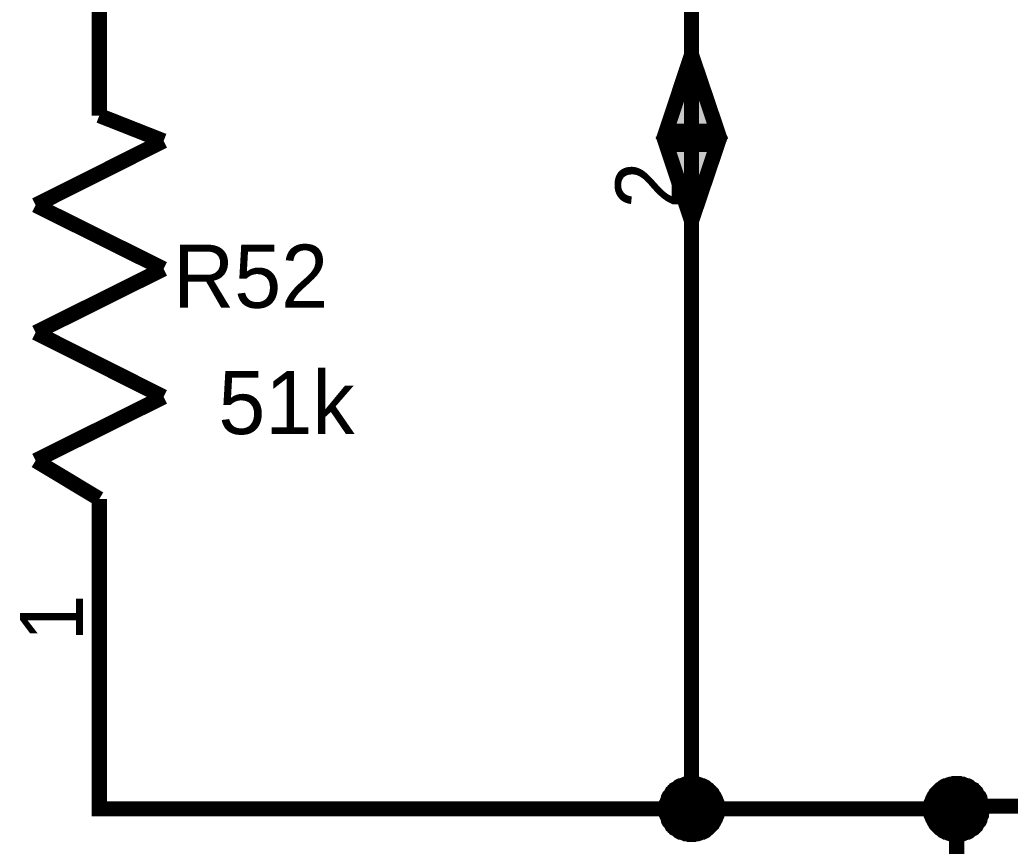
# Model space of a CAD drawing. Header units: millimetres. Extents: x 0 to 800, y 0 to 567.
# Drawn here: x 97.48 to 117.15, y 228.52 to 244.94 of the extents above; entities that cross this region are included whole.
import ezdxf

# ---------------------------------------------------------------- set-up
doc = ezdxf.new("R2010")
doc.units = ezdxf.units.MM
doc.layers.add('Sheet', color=255, linetype='Continuous')

msp = doc.modelspace()

# ---------------------------------------------------------------- linework, layer by layer
at = {"layer": 'Sheet'}
for points, const_width in [([(99.061, 243.038), (99.061, 248.122)], 0.3), ([(110.82, 245.513), (110.82, 244.247)], 0.3), ([(110.82, 244.247), (110.82, 241.705)], 0.3), ([(99.061, 243.038), (99.061, 243.799)], 0.3), ([(100.337, 242.534), (99.061, 243.038)], 0.3), ([(97.795, 241.257), (100.337, 242.534)], 0.3), ([(110.82, 241.705), (110.82, 229.263), (116.084, 229.263)], 0.3), ([(100.337, 239.992), (97.795, 241.257)], 0.3), ([(97.795, 238.726), (100.337, 239.992)], 0.3), ([(100.337, 237.449), (97.795, 238.726)], 0.3), ([(97.795, 236.184), (100.337, 237.449)], 0.3), ([(99.061, 235.422), (97.795, 236.184)], 0.3), ([(99.061, 235.422), (99.061, 230.338)], 0.3), ([(99.061, 235.422), (99.061, 234.661)], 0.3), ([(110.82, 229.263), (99.061, 229.263), (99.061, 230.338)], 0.3), ([(110.316, 229.263), (110.316, 229.285), (110.316, 229.319), (110.327, 229.341), (110.327, 229.363), (110.327, 229.386), (110.339, 229.408), (110.35, 229.442), (110.361, 229.464), (110.361, 229.487), (110.372, 229.509), (110.383, 229.52), (110.406, 229.543), (110.417, 229.565), (110.428, 229.587), (110.451, 229.599), (110.462, 229.621), (110.484, 229.632), (110.495, 229.655), (110.518, 229.666), (110.54, 229.677), (110.563, 229.699), (110.574, 229.711), (110.596, 229.722), (110.619, 229.722), (110.641, 229.733), (110.675, 229.744), (110.697, 229.755), (110.719, 229.755), (110.742, 229.755), (110.764, 229.767), (110.798, 229.767), (110.82, 229.767)], 0.3), ([(110.316, 229.263), (110.316, 229.285), (110.316, 229.319), (110.327, 229.341), (110.327, 229.363), (110.327, 229.386), (110.339, 229.408), (110.35, 229.442), (110.361, 229.464), (110.361, 229.487), (110.372, 229.509), (110.383, 229.52), (110.406, 229.543), (110.417, 229.565), (110.428, 229.587), (110.451, 229.599), (110.462, 229.621), (110.484, 229.632), (110.495, 229.655), (110.518, 229.666), (110.54, 229.677), (110.563, 229.699), (110.574, 229.711), (110.596, 229.722), (110.619, 229.722), (110.641, 229.733), (110.675, 229.744), (110.697, 229.755), (110.719, 229.755), (110.742, 229.755), (110.764, 229.767), (110.798, 229.767), (110.82, 229.767)], 0.3), ([(110.316, 229.263), (110.316, 229.285), (110.316, 229.319), (110.327, 229.341), (110.327, 229.363), (110.327, 229.386), (110.339, 229.408), (110.35, 229.442), (110.361, 229.464), (110.361, 229.487), (110.372, 229.509), (110.383, 229.52), (110.406, 229.543), (110.417, 229.565), (110.428, 229.587), (110.451, 229.599), (110.462, 229.621), (110.484, 229.632), (110.495, 229.655), (110.518, 229.666), (110.54, 229.677), (110.563, 229.699), (110.574, 229.711), (110.596, 229.722), (110.619, 229.722), (110.641, 229.733), (110.675, 229.744), (110.697, 229.755), (110.719, 229.755), (110.742, 229.755), (110.764, 229.767), (110.798, 229.767), (110.82, 229.767)], 0.3), ([(110.316, 229.263), (110.316, 229.285), (110.316, 229.319), (110.327, 229.341), (110.327, 229.363), (110.327, 229.386), (110.339, 229.408), (110.35, 229.442), (110.361, 229.464), (110.361, 229.487), (110.372, 229.509), (110.383, 229.52), (110.406, 229.543), (110.417, 229.565), (110.428, 229.587), (110.451, 229.599), (110.462, 229.621), (110.484, 229.632), (110.495, 229.655), (110.518, 229.666), (110.54, 229.677), (110.563, 229.699), (110.574, 229.711), (110.596, 229.722), (110.619, 229.722), (110.641, 229.733), (110.675, 229.744), (110.697, 229.755), (110.719, 229.755), (110.742, 229.755), (110.764, 229.767), (110.798, 229.767), (110.82, 229.767)], 0.3), ([(110.82, 229.767), (110.82, 229.767)], 0.3), ([(110.82, 229.767), (110.843, 229.767), (110.876, 229.767), (110.899, 229.755), (110.921, 229.755), (110.943, 229.755), (110.977, 229.744), (110.999, 229.733), (111.022, 229.722), (111.044, 229.722), (111.067, 229.711), (111.089, 229.699), (111.111, 229.677), (111.123, 229.666), (111.145, 229.655), (111.167, 229.632), (111.179, 229.621), (111.201, 229.599), (111.212, 229.587), (111.235, 229.565), (111.246, 229.543), (111.257, 229.52), (111.268, 229.509), (111.279, 229.487), (111.291, 229.464), (111.302, 229.442), (111.313, 229.408), (111.324, 229.386), (111.324, 229.363), (111.324, 229.341), (111.335, 229.319), (111.335, 229.285), (111.335, 229.263)], 0.3), ([(110.82, 229.767), (110.82, 229.767)], 0.3), ([(110.82, 229.767), (110.843, 229.767), (110.876, 229.767), (110.899, 229.755), (110.921, 229.755), (110.943, 229.755), (110.977, 229.744), (110.999, 229.733), (111.022, 229.722), (111.044, 229.722), (111.067, 229.711), (111.089, 229.699), (111.111, 229.677), (111.123, 229.666), (111.145, 229.655), (111.167, 229.632), (111.179, 229.621), (111.201, 229.599), (111.212, 229.587), (111.235, 229.565), (111.246, 229.543), (111.257, 229.52), (111.268, 229.509), (111.279, 229.487), (111.291, 229.464), (111.302, 229.442), (111.313, 229.408), (111.324, 229.386), (111.324, 229.363), (111.324, 229.341), (111.335, 229.319), (111.335, 229.285), (111.335, 229.263)], 0.3), ([(110.82, 229.767), (110.82, 229.767)], 0.3), ([(110.82, 229.767), (110.843, 229.767), (110.876, 229.767), (110.899, 229.755), (110.921, 229.755), (110.943, 229.755), (110.977, 229.744), (110.999, 229.733), (111.022, 229.722), (111.044, 229.722), (111.067, 229.711), (111.089, 229.699), (111.111, 229.677), (111.123, 229.666), (111.145, 229.655), (111.167, 229.632), (111.179, 229.621), (111.201, 229.599), (111.212, 229.587), (111.235, 229.565), (111.246, 229.543), (111.257, 229.52), (111.268, 229.509), (111.279, 229.487), (111.291, 229.464), (111.302, 229.442), (111.313, 229.408), (111.324, 229.386), (111.324, 229.363), (111.324, 229.341), (111.335, 229.319), (111.335, 229.285), (111.335, 229.263)], 0.3), ([(110.82, 229.767), (110.82, 229.767)], 0.3), ([(110.82, 229.767), (110.843, 229.767), (110.876, 229.767), (110.899, 229.755), (110.921, 229.755), (110.943, 229.755), (110.977, 229.744), (110.999, 229.733), (111.022, 229.722), (111.044, 229.722), (111.067, 229.711), (111.089, 229.699), (111.111, 229.677), (111.123, 229.666), (111.145, 229.655), (111.167, 229.632), (111.179, 229.621), (111.201, 229.599), (111.212, 229.587), (111.235, 229.565), (111.246, 229.543), (111.257, 229.52), (111.268, 229.509), (111.279, 229.487), (111.291, 229.464), (111.302, 229.442), (111.313, 229.408), (111.324, 229.386), (111.324, 229.363), (111.324, 229.341), (111.335, 229.319), (111.335, 229.285), (111.335, 229.263)], 0.3), ([(115.569, 229.263), (115.569, 229.285), (115.569, 229.319), (115.58, 229.341), (115.58, 229.363), (115.58, 229.386), (115.591, 229.408), (115.602, 229.442), (115.614, 229.464), (115.625, 229.487), (115.636, 229.509), (115.647, 229.52), (115.658, 229.543), (115.67, 229.565), (115.692, 229.587), (115.703, 229.599), (115.726, 229.621), (115.737, 229.632), (115.759, 229.655), (115.782, 229.666), (115.793, 229.677), (115.815, 229.699), (115.838, 229.711), (115.86, 229.722), (115.882, 229.722), (115.905, 229.733), (115.927, 229.744), (115.961, 229.755), (115.983, 229.755), (116.006, 229.755), (116.028, 229.767), (116.062, 229.767), (116.084, 229.767)], 0.3), ([(115.569, 229.263), (115.569, 229.285), (115.569, 229.319), (115.58, 229.341), (115.58, 229.363), (115.58, 229.386), (115.591, 229.408), (115.602, 229.442), (115.614, 229.464), (115.625, 229.487), (115.636, 229.509), (115.647, 229.52), (115.658, 229.543), (115.67, 229.565), (115.692, 229.587), (115.703, 229.599), (115.726, 229.621), (115.737, 229.632), (115.759, 229.655), (115.782, 229.666), (115.793, 229.677), (115.815, 229.699), (115.838, 229.711), (115.86, 229.722), (115.882, 229.722), (115.905, 229.733), (115.927, 229.744), (115.961, 229.755), (115.983, 229.755), (116.006, 229.755), (116.028, 229.767), (116.062, 229.767), (116.084, 229.767)], 0.3), ([(115.569, 229.263), (115.569, 229.285), (115.569, 229.319), (115.58, 229.341), (115.58, 229.363), (115.58, 229.386), (115.591, 229.408), (115.602, 229.442), (115.614, 229.464), (115.625, 229.487), (115.636, 229.509), (115.647, 229.52), (115.658, 229.543), (115.67, 229.565), (115.692, 229.587), (115.703, 229.599), (115.726, 229.621), (115.737, 229.632), (115.759, 229.655), (115.782, 229.666), (115.793, 229.677), (115.815, 229.699), (115.838, 229.711), (115.86, 229.722), (115.882, 229.722), (115.905, 229.733), (115.927, 229.744), (115.961, 229.755), (115.983, 229.755), (116.006, 229.755), (116.028, 229.767), (116.062, 229.767), (116.084, 229.767)], 0.3), ([(115.569, 229.263), (115.569, 229.285), (115.569, 229.319), (115.58, 229.341), (115.58, 229.363), (115.58, 229.386), (115.591, 229.408), (115.602, 229.442), (115.614, 229.464), (115.625, 229.487), (115.636, 229.509), (115.647, 229.52), (115.658, 229.543), (115.67, 229.565), (115.692, 229.587), (115.703, 229.599), (115.726, 229.621), (115.737, 229.632), (115.759, 229.655), (115.782, 229.666), (115.793, 229.677), (115.815, 229.699), (115.838, 229.711), (115.86, 229.722), (115.882, 229.722), (115.905, 229.733), (115.927, 229.744), (115.961, 229.755), (115.983, 229.755), (116.006, 229.755), (116.028, 229.767), (116.062, 229.767), (116.084, 229.767)], 0.3), ([(116.084, 229.767), (116.084, 229.767)], 0.3), ([(116.084, 229.767), (116.106, 229.767), (116.14, 229.767), (116.162, 229.755), (116.185, 229.755), (116.207, 229.755), (116.23, 229.744), (116.263, 229.733), (116.286, 229.722), (116.308, 229.722), (116.33, 229.711), (116.342, 229.699), (116.364, 229.677), (116.386, 229.666), (116.409, 229.655), (116.42, 229.632), (116.442, 229.621), (116.454, 229.599), (116.476, 229.587), (116.487, 229.565), (116.498, 229.543), (116.521, 229.52), (116.532, 229.509), (116.543, 229.487), (116.543, 229.464), (116.554, 229.442), (116.566, 229.408), (116.577, 229.386), (116.577, 229.363), (116.577, 229.341), (116.588, 229.319), (116.588, 229.285), (116.588, 229.263)], 0.3), ([(116.084, 229.767), (116.084, 229.767)], 0.3), ([(116.084, 229.767), (116.106, 229.767), (116.14, 229.767), (116.162, 229.755), (116.185, 229.755), (116.207, 229.755), (116.23, 229.744), (116.263, 229.733), (116.286, 229.722), (116.308, 229.722), (116.33, 229.711), (116.342, 229.699), (116.364, 229.677), (116.386, 229.666), (116.409, 229.655), (116.42, 229.632), (116.442, 229.621), (116.454, 229.599), (116.476, 229.587), (116.487, 229.565), (116.498, 229.543), (116.521, 229.52), (116.532, 229.509), (116.543, 229.487), (116.543, 229.464), (116.554, 229.442), (116.566, 229.408), (116.577, 229.386), (116.577, 229.363), (116.577, 229.341), (116.588, 229.319), (116.588, 229.285), (116.588, 229.263)], 0.3), ([(116.084, 229.767), (116.084, 229.767)], 0.3), ([(116.084, 229.767), (116.106, 229.767), (116.14, 229.767), (116.162, 229.755), (116.185, 229.755), (116.207, 229.755), (116.23, 229.744), (116.263, 229.733), (116.286, 229.722), (116.308, 229.722), (116.33, 229.711), (116.342, 229.699), (116.364, 229.677), (116.386, 229.666), (116.409, 229.655), (116.42, 229.632), (116.442, 229.621), (116.454, 229.599), (116.476, 229.587), (116.487, 229.565), (116.498, 229.543), (116.521, 229.52), (116.532, 229.509), (116.543, 229.487), (116.543, 229.464), (116.554, 229.442), (116.566, 229.408), (116.577, 229.386), (116.577, 229.363), (116.577, 229.341), (116.588, 229.319), (116.588, 229.285), (116.588, 229.263)], 0.3), ([(116.084, 229.767), (116.084, 229.767)], 0.3), ([(116.084, 229.767), (116.106, 229.767), (116.14, 229.767), (116.162, 229.755), (116.185, 229.755), (116.207, 229.755), (116.23, 229.744), (116.263, 229.733), (116.286, 229.722), (116.308, 229.722), (116.33, 229.711), (116.342, 229.699), (116.364, 229.677), (116.386, 229.666), (116.409, 229.655), (116.42, 229.632), (116.442, 229.621), (116.454, 229.599), (116.476, 229.587), (116.487, 229.565), (116.498, 229.543), (116.521, 229.52), (116.532, 229.509), (116.543, 229.487), (116.543, 229.464), (116.554, 229.442), (116.566, 229.408), (116.577, 229.386), (116.577, 229.363), (116.577, 229.341), (116.588, 229.319), (116.588, 229.285), (116.588, 229.263)], 0.3), ([(110.316, 229.263), (110.316, 229.285), (110.316, 229.319), (110.327, 229.341), (110.327, 229.363), (110.327, 229.386), (110.339, 229.408), (110.35, 229.442), (110.361, 229.464), (110.361, 229.487), (110.372, 229.509), (110.383, 229.52), (110.406, 229.543), (110.417, 229.565), (110.428, 229.587), (110.451, 229.599), (110.462, 229.621), (110.484, 229.632), (110.495, 229.655), (110.518, 229.666), (110.54, 229.677), (110.563, 229.699), (110.574, 229.711), (110.596, 229.722), (110.619, 229.722), (110.641, 229.733), (110.675, 229.744), (110.697, 229.755), (110.719, 229.755), (110.742, 229.755), (110.764, 229.767), (110.798, 229.767), (110.82, 229.767)], 0.0991), ([(110.316, 229.263), (110.316, 229.285), (110.316, 229.319), (110.327, 229.341), (110.327, 229.363), (110.327, 229.386), (110.339, 229.408), (110.35, 229.442), (110.361, 229.464), (110.361, 229.487), (110.372, 229.509), (110.383, 229.52), (110.406, 229.543), (110.417, 229.565), (110.428, 229.587), (110.451, 229.599), (110.462, 229.621), (110.484, 229.632), (110.495, 229.655), (110.518, 229.666), (110.54, 229.677), (110.563, 229.699), (110.574, 229.711), (110.596, 229.722), (110.619, 229.722), (110.641, 229.733), (110.675, 229.744), (110.697, 229.755), (110.719, 229.755), (110.742, 229.755), (110.764, 229.767), (110.798, 229.767), (110.82, 229.767)], 0.0991), ([(110.316, 229.263), (110.316, 229.285), (110.316, 229.319), (110.327, 229.341), (110.327, 229.363), (110.327, 229.386), (110.339, 229.408), (110.35, 229.442), (110.361, 229.464), (110.361, 229.487), (110.372, 229.509), (110.383, 229.52), (110.406, 229.543), (110.417, 229.565), (110.428, 229.587), (110.451, 229.599), (110.462, 229.621), (110.484, 229.632), (110.495, 229.655), (110.518, 229.666), (110.54, 229.677), (110.563, 229.699), (110.574, 229.711), (110.596, 229.722), (110.619, 229.722), (110.641, 229.733), (110.675, 229.744), (110.697, 229.755), (110.719, 229.755), (110.742, 229.755), (110.764, 229.767), (110.798, 229.767), (110.82, 229.767)], 0.0991), ([(110.316, 229.263), (110.316, 229.285), (110.316, 229.319), (110.327, 229.341), (110.327, 229.363), (110.327, 229.386), (110.339, 229.408), (110.35, 229.442), (110.361, 229.464), (110.361, 229.487), (110.372, 229.509), (110.383, 229.52), (110.406, 229.543), (110.417, 229.565), (110.428, 229.587), (110.451, 229.599), (110.462, 229.621), (110.484, 229.632), (110.495, 229.655), (110.518, 229.666), (110.54, 229.677), (110.563, 229.699), (110.574, 229.711), (110.596, 229.722), (110.619, 229.722), (110.641, 229.733), (110.675, 229.744), (110.697, 229.755), (110.719, 229.755), (110.742, 229.755), (110.764, 229.767), (110.798, 229.767), (110.82, 229.767)], 0.0991), ([(110.82, 229.767), (110.82, 229.767)], 0.0991), ([(110.82, 229.767), (110.843, 229.767), (110.876, 229.767), (110.899, 229.755), (110.921, 229.755), (110.943, 229.755), (110.977, 229.744), (110.999, 229.733), (111.022, 229.722), (111.044, 229.722), (111.067, 229.711), (111.089, 229.699), (111.111, 229.677), (111.123, 229.666), (111.145, 229.655), (111.167, 229.632), (111.179, 229.621), (111.201, 229.599), (111.212, 229.587), (111.235, 229.565), (111.246, 229.543), (111.257, 229.52), (111.268, 229.509), (111.279, 229.487), (111.291, 229.464), (111.302, 229.442), (111.313, 229.408), (111.324, 229.386), (111.324, 229.363), (111.324, 229.341), (111.335, 229.319), (111.335, 229.285), (111.335, 229.263)], 0.0991), ([(110.82, 229.767), (110.82, 229.767)], 0.0991), ([(110.82, 229.767), (110.843, 229.767), (110.876, 229.767), (110.899, 229.755), (110.921, 229.755), (110.943, 229.755), (110.977, 229.744), (110.999, 229.733), (111.022, 229.722), (111.044, 229.722), (111.067, 229.711), (111.089, 229.699), (111.111, 229.677), (111.123, 229.666), (111.145, 229.655), (111.167, 229.632), (111.179, 229.621), (111.201, 229.599), (111.212, 229.587), (111.235, 229.565), (111.246, 229.543), (111.257, 229.52), (111.268, 229.509), (111.279, 229.487), (111.291, 229.464), (111.302, 229.442), (111.313, 229.408), (111.324, 229.386), (111.324, 229.363), (111.324, 229.341), (111.335, 229.319), (111.335, 229.285), (111.335, 229.263)], 0.0991), ([(110.82, 229.767), (110.82, 229.767)], 0.0991), ([(110.82, 229.767), (110.843, 229.767), (110.876, 229.767), (110.899, 229.755), (110.921, 229.755), (110.943, 229.755), (110.977, 229.744), (110.999, 229.733), (111.022, 229.722), (111.044, 229.722), (111.067, 229.711), (111.089, 229.699), (111.111, 229.677), (111.123, 229.666), (111.145, 229.655), (111.167, 229.632), (111.179, 229.621), (111.201, 229.599), (111.212, 229.587), (111.235, 229.565), (111.246, 229.543), (111.257, 229.52), (111.268, 229.509), (111.279, 229.487), (111.291, 229.464), (111.302, 229.442), (111.313, 229.408), (111.324, 229.386), (111.324, 229.363), (111.324, 229.341), (111.335, 229.319), (111.335, 229.285), (111.335, 229.263)], 0.0991), ([(110.82, 229.767), (110.82, 229.767)], 0.0991), ([(110.82, 229.767), (110.843, 229.767), (110.876, 229.767), (110.899, 229.755), (110.921, 229.755), (110.943, 229.755), (110.977, 229.744), (110.999, 229.733), (111.022, 229.722), (111.044, 229.722), (111.067, 229.711), (111.089, 229.699), (111.111, 229.677), (111.123, 229.666), (111.145, 229.655), (111.167, 229.632), (111.179, 229.621), (111.201, 229.599), (111.212, 229.587), (111.235, 229.565), (111.246, 229.543), (111.257, 229.52), (111.268, 229.509), (111.279, 229.487), (111.291, 229.464), (111.302, 229.442), (111.313, 229.408), (111.324, 229.386), (111.324, 229.363), (111.324, 229.341), (111.335, 229.319), (111.335, 229.285), (111.335, 229.263)], 0.0991), ([(115.569, 229.263), (115.569, 229.285), (115.569, 229.319), (115.58, 229.341), (115.58, 229.363), (115.58, 229.386), (115.591, 229.408), (115.602, 229.442), (115.614, 229.464), (115.625, 229.487), (115.636, 229.509), (115.647, 229.52), (115.658, 229.543), (115.67, 229.565), (115.692, 229.587), (115.703, 229.599), (115.726, 229.621), (115.737, 229.632), (115.759, 229.655), (115.782, 229.666), (115.793, 229.677), (115.815, 229.699), (115.838, 229.711), (115.86, 229.722), (115.882, 229.722), (115.905, 229.733), (115.927, 229.744), (115.961, 229.755), (115.983, 229.755), (116.006, 229.755), (116.028, 229.767), (116.062, 229.767), (116.084, 229.767)], 0.0991), ([(115.569, 229.263), (115.569, 229.285), (115.569, 229.319), (115.58, 229.341), (115.58, 229.363), (115.58, 229.386), (115.591, 229.408), (115.602, 229.442), (115.614, 229.464), (115.625, 229.487), (115.636, 229.509), (115.647, 229.52), (115.658, 229.543), (115.67, 229.565), (115.692, 229.587), (115.703, 229.599), (115.726, 229.621), (115.737, 229.632), (115.759, 229.655), (115.782, 229.666), (115.793, 229.677), (115.815, 229.699), (115.838, 229.711), (115.86, 229.722), (115.882, 229.722), (115.905, 229.733), (115.927, 229.744), (115.961, 229.755), (115.983, 229.755), (116.006, 229.755), (116.028, 229.767), (116.062, 229.767), (116.084, 229.767)], 0.0991), ([(115.569, 229.263), (115.569, 229.285), (115.569, 229.319), (115.58, 229.341), (115.58, 229.363), (115.58, 229.386), (115.591, 229.408), (115.602, 229.442), (115.614, 229.464), (115.625, 229.487), (115.636, 229.509), (115.647, 229.52), (115.658, 229.543), (115.67, 229.565), (115.692, 229.587), (115.703, 229.599), (115.726, 229.621), (115.737, 229.632), (115.759, 229.655), (115.782, 229.666), (115.793, 229.677), (115.815, 229.699), (115.838, 229.711), (115.86, 229.722), (115.882, 229.722), (115.905, 229.733), (115.927, 229.744), (115.961, 229.755), (115.983, 229.755), (116.006, 229.755), (116.028, 229.767), (116.062, 229.767), (116.084, 229.767)], 0.0991), ([(115.569, 229.263), (115.569, 229.285), (115.569, 229.319), (115.58, 229.341), (115.58, 229.363), (115.58, 229.386), (115.591, 229.408), (115.602, 229.442), (115.614, 229.464), (115.625, 229.487), (115.636, 229.509), (115.647, 229.52), (115.658, 229.543), (115.67, 229.565), (115.692, 229.587), (115.703, 229.599), (115.726, 229.621), (115.737, 229.632), (115.759, 229.655), (115.782, 229.666), (115.793, 229.677), (115.815, 229.699), (115.838, 229.711), (115.86, 229.722), (115.882, 229.722), (115.905, 229.733), (115.927, 229.744), (115.961, 229.755), (115.983, 229.755), (116.006, 229.755), (116.028, 229.767), (116.062, 229.767), (116.084, 229.767)], 0.0991), ([(116.084, 229.767), (116.084, 229.767)], 0.0991), ([(116.084, 229.767), (116.106, 229.767), (116.14, 229.767), (116.162, 229.755), (116.185, 229.755), (116.207, 229.755), (116.23, 229.744), (116.263, 229.733), (116.286, 229.722), (116.308, 229.722), (116.33, 229.711), (116.342, 229.699), (116.364, 229.677), (116.386, 229.666), (116.409, 229.655), (116.42, 229.632), (116.442, 229.621), (116.454, 229.599), (116.476, 229.587), (116.487, 229.565), (116.498, 229.543), (116.521, 229.52), (116.532, 229.509), (116.543, 229.487), (116.543, 229.464), (116.554, 229.442), (116.566, 229.408), (116.577, 229.386), (116.577, 229.363), (116.577, 229.341), (116.588, 229.319), (116.588, 229.285), (116.588, 229.263)], 0.0991), ([(116.084, 229.767), (116.084, 229.767)], 0.0991), ([(116.084, 229.767), (116.106, 229.767), (116.14, 229.767), (116.162, 229.755), (116.185, 229.755), (116.207, 229.755), (116.23, 229.744), (116.263, 229.733), (116.286, 229.722), (116.308, 229.722), (116.33, 229.711), (116.342, 229.699), (116.364, 229.677), (116.386, 229.666), (116.409, 229.655), (116.42, 229.632), (116.442, 229.621), (116.454, 229.599), (116.476, 229.587), (116.487, 229.565), (116.498, 229.543), (116.521, 229.52), (116.532, 229.509), (116.543, 229.487), (116.543, 229.464), (116.554, 229.442), (116.566, 229.408), (116.577, 229.386), (116.577, 229.363), (116.577, 229.341), (116.588, 229.319), (116.588, 229.285), (116.588, 229.263)], 0.0991), ([(116.084, 229.767), (116.084, 229.767)], 0.0991), ([(116.084, 229.767), (116.106, 229.767), (116.14, 229.767), (116.162, 229.755), (116.185, 229.755), (116.207, 229.755), (116.23, 229.744), (116.263, 229.733), (116.286, 229.722), (116.308, 229.722), (116.33, 229.711), (116.342, 229.699), (116.364, 229.677), (116.386, 229.666), (116.409, 229.655), (116.42, 229.632), (116.442, 229.621), (116.454, 229.599), (116.476, 229.587), (116.487, 229.565), (116.498, 229.543), (116.521, 229.52), (116.532, 229.509), (116.543, 229.487), (116.543, 229.464), (116.554, 229.442), (116.566, 229.408), (116.577, 229.386), (116.577, 229.363), (116.577, 229.341), (116.588, 229.319), (116.588, 229.285), (116.588, 229.263)], 0.0991), ([(116.084, 229.767), (116.084, 229.767)], 0.0991), ([(116.084, 229.767), (116.106, 229.767), (116.14, 229.767), (116.162, 229.755), (116.185, 229.755), (116.207, 229.755), (116.23, 229.744), (116.263, 229.733), (116.286, 229.722), (116.308, 229.722), (116.33, 229.711), (116.342, 229.699), (116.364, 229.677), (116.386, 229.666), (116.409, 229.655), (116.42, 229.632), (116.442, 229.621), (116.454, 229.599), (116.476, 229.587), (116.487, 229.565), (116.498, 229.543), (116.521, 229.52), (116.532, 229.509), (116.543, 229.487), (116.543, 229.464), (116.554, 229.442), (116.566, 229.408), (116.577, 229.386), (116.577, 229.363), (116.577, 229.341), (116.588, 229.319), (116.588, 229.285), (116.588, 229.263)], 0.0991), ([(110.82, 228.759), (110.798, 228.759), (110.764, 228.759), (110.742, 228.77), (110.719, 228.77), (110.697, 228.77), (110.675, 228.781), (110.641, 228.792), (110.619, 228.803), (110.596, 228.803), (110.574, 228.815), (110.563, 228.826), (110.54, 228.848), (110.518, 228.859), (110.495, 228.871), (110.484, 228.893), (110.462, 228.904), (110.451, 228.927), (110.428, 228.938), (110.417, 228.96), (110.406, 228.983), (110.383, 229.005), (110.372, 229.016), (110.361, 229.039), (110.361, 229.061), (110.35, 229.083), (110.339, 229.117), (110.327, 229.139), (110.327, 229.162), (110.327, 229.184), (110.316, 229.207), (110.316, 229.24), (110.316, 229.263)], 0.3), ([(110.316, 229.263), (110.316, 229.263)], 0.3), ([(110.82, 228.759), (110.798, 228.759), (110.764, 228.759), (110.742, 228.77), (110.719, 228.77), (110.697, 228.77), (110.675, 228.781), (110.641, 228.792), (110.619, 228.803), (110.596, 228.803), (110.574, 228.815), (110.563, 228.826), (110.54, 228.848), (110.518, 228.859), (110.495, 228.871), (110.484, 228.893), (110.462, 228.904), (110.451, 228.927), (110.428, 228.938), (110.417, 228.96), (110.406, 228.983), (110.383, 229.005), (110.372, 229.016), (110.361, 229.039), (110.361, 229.061), (110.35, 229.083), (110.339, 229.117), (110.327, 229.139), (110.327, 229.162), (110.327, 229.184), (110.316, 229.207), (110.316, 229.24), (110.316, 229.263)], 0.3), ([(110.316, 229.263), (110.316, 229.263)], 0.3), ([(110.82, 228.759), (110.798, 228.759), (110.764, 228.759), (110.742, 228.77), (110.719, 228.77), (110.697, 228.77), (110.675, 228.781), (110.641, 228.792), (110.619, 228.803), (110.596, 228.803), (110.574, 228.815), (110.563, 228.826), (110.54, 228.848), (110.518, 228.859), (110.495, 228.871), (110.484, 228.893), (110.462, 228.904), (110.451, 228.927), (110.428, 228.938), (110.417, 228.96), (110.406, 228.983), (110.383, 229.005), (110.372, 229.016), (110.361, 229.039), (110.361, 229.061), (110.35, 229.083), (110.339, 229.117), (110.327, 229.139), (110.327, 229.162), (110.327, 229.184), (110.316, 229.207), (110.316, 229.24), (110.316, 229.263)], 0.3), ([(110.316, 229.263), (110.316, 229.263)], 0.3), ([(110.82, 228.759), (110.798, 228.759), (110.764, 228.759), (110.742, 228.77), (110.719, 228.77), (110.697, 228.77), (110.675, 228.781), (110.641, 228.792), (110.619, 228.803), (110.596, 228.803), (110.574, 228.815), (110.563, 228.826), (110.54, 228.848), (110.518, 228.859), (110.495, 228.871), (110.484, 228.893), (110.462, 228.904), (110.451, 228.927), (110.428, 228.938), (110.417, 228.96), (110.406, 228.983), (110.383, 229.005), (110.372, 229.016), (110.361, 229.039), (110.361, 229.061), (110.35, 229.083), (110.339, 229.117), (110.327, 229.139), (110.327, 229.162), (110.327, 229.184), (110.316, 229.207), (110.316, 229.24), (110.316, 229.263)], 0.3), ([(110.316, 229.263), (110.316, 229.263)], 0.3), ([(110.82, 228.759), (110.798, 228.759), (110.764, 228.759), (110.742, 228.77), (110.719, 228.77), (110.697, 228.77), (110.675, 228.781), (110.641, 228.792), (110.619, 228.803), (110.596, 228.803), (110.574, 228.815), (110.563, 228.826), (110.54, 228.848), (110.518, 228.859), (110.495, 228.871), (110.484, 228.893), (110.462, 228.904), (110.451, 228.927), (110.428, 228.938), (110.417, 228.96), (110.406, 228.983), (110.383, 229.005), (110.372, 229.016), (110.361, 229.039), (110.361, 229.061), (110.35, 229.083), (110.339, 229.117), (110.327, 229.139), (110.327, 229.162), (110.327, 229.184), (110.316, 229.207), (110.316, 229.24), (110.316, 229.263)], 0.0991), ([(110.316, 229.263), (110.316, 229.263)], 0.0991), ([(110.82, 228.759), (110.798, 228.759), (110.764, 228.759), (110.742, 228.77), (110.719, 228.77), (110.697, 228.77), (110.675, 228.781), (110.641, 228.792), (110.619, 228.803), (110.596, 228.803), (110.574, 228.815), (110.563, 228.826), (110.54, 228.848), (110.518, 228.859), (110.495, 228.871), (110.484, 228.893), (110.462, 228.904), (110.451, 228.927), (110.428, 228.938), (110.417, 228.96), (110.406, 228.983), (110.383, 229.005), (110.372, 229.016), (110.361, 229.039), (110.361, 229.061), (110.35, 229.083), (110.339, 229.117), (110.327, 229.139), (110.327, 229.162), (110.327, 229.184), (110.316, 229.207), (110.316, 229.24), (110.316, 229.263)], 0.0991), ([(110.316, 229.263), (110.316, 229.263)], 0.0991), ([(110.82, 228.759), (110.798, 228.759), (110.764, 228.759), (110.742, 228.77), (110.719, 228.77), (110.697, 228.77), (110.675, 228.781), (110.641, 228.792), (110.619, 228.803), (110.596, 228.803), (110.574, 228.815), (110.563, 228.826), (110.54, 228.848), (110.518, 228.859), (110.495, 228.871), (110.484, 228.893), (110.462, 228.904), (110.451, 228.927), (110.428, 228.938), (110.417, 228.96), (110.406, 228.983), (110.383, 229.005), (110.372, 229.016), (110.361, 229.039), (110.361, 229.061), (110.35, 229.083), (110.339, 229.117), (110.327, 229.139), (110.327, 229.162), (110.327, 229.184), (110.316, 229.207), (110.316, 229.24), (110.316, 229.263)], 0.0991), ([(110.316, 229.263), (110.316, 229.263)], 0.0991), ([(110.82, 228.759), (110.798, 228.759), (110.764, 228.759), (110.742, 228.77), (110.719, 228.77), (110.697, 228.77), (110.675, 228.781), (110.641, 228.792), (110.619, 228.803), (110.596, 228.803), (110.574, 228.815), (110.563, 228.826), (110.54, 228.848), (110.518, 228.859), (110.495, 228.871), (110.484, 228.893), (110.462, 228.904), (110.451, 228.927), (110.428, 228.938), (110.417, 228.96), (110.406, 228.983), (110.383, 229.005), (110.372, 229.016), (110.361, 229.039), (110.361, 229.061), (110.35, 229.083), (110.339, 229.117), (110.327, 229.139), (110.327, 229.162), (110.327, 229.184), (110.316, 229.207), (110.316, 229.24), (110.316, 229.263)], 0.0991), ([(110.316, 229.263), (110.316, 229.263)], 0.0991), ([(111.335, 229.263), (111.335, 229.24), (111.335, 229.207), (111.324, 229.184), (111.324, 229.162), (111.324, 229.139), (111.313, 229.117), (111.302, 229.083), (111.291, 229.061), (111.279, 229.039), (111.268, 229.016), (111.257, 229.005), (111.246, 228.983), (111.235, 228.96), (111.212, 228.938), (111.201, 228.927), (111.179, 228.904), (111.167, 228.893), (111.145, 228.871), (111.123, 228.859), (111.111, 228.848), (111.089, 228.826), (111.067, 228.815), (111.044, 228.803), (111.022, 228.803), (110.999, 228.792), (110.977, 228.781), (110.943, 228.77), (110.921, 228.77), (110.899, 228.77), (110.876, 228.759), (110.843, 228.759), (110.82, 228.759)], 0.3), ([(111.335, 229.263), (111.335, 229.24), (111.335, 229.207), (111.324, 229.184), (111.324, 229.162), (111.324, 229.139), (111.313, 229.117), (111.302, 229.083), (111.291, 229.061), (111.279, 229.039), (111.268, 229.016), (111.257, 229.005), (111.246, 228.983), (111.235, 228.96), (111.212, 228.938), (111.201, 228.927), (111.179, 228.904), (111.167, 228.893), (111.145, 228.871), (111.123, 228.859), (111.111, 228.848), (111.089, 228.826), (111.067, 228.815), (111.044, 228.803), (111.022, 228.803), (110.999, 228.792), (110.977, 228.781), (110.943, 228.77), (110.921, 228.77), (110.899, 228.77), (110.876, 228.759), (110.843, 228.759), (110.82, 228.759)], 0.3), ([(111.335, 229.263), (111.335, 229.24), (111.335, 229.207), (111.324, 229.184), (111.324, 229.162), (111.324, 229.139), (111.313, 229.117), (111.302, 229.083), (111.291, 229.061), (111.279, 229.039), (111.268, 229.016), (111.257, 229.005), (111.246, 228.983), (111.235, 228.96), (111.212, 228.938), (111.201, 228.927), (111.179, 228.904), (111.167, 228.893), (111.145, 228.871), (111.123, 228.859), (111.111, 228.848), (111.089, 228.826), (111.067, 228.815), (111.044, 228.803), (111.022, 228.803), (110.999, 228.792), (110.977, 228.781), (110.943, 228.77), (110.921, 228.77), (110.899, 228.77), (110.876, 228.759), (110.843, 228.759), (110.82, 228.759)], 0.3), ([(111.335, 229.263), (111.335, 229.24), (111.335, 229.207), (111.324, 229.184), (111.324, 229.162), (111.324, 229.139), (111.313, 229.117), (111.302, 229.083), (111.291, 229.061), (111.279, 229.039), (111.268, 229.016), (111.257, 229.005), (111.246, 228.983), (111.235, 228.96), (111.212, 228.938), (111.201, 228.927), (111.179, 228.904), (111.167, 228.893), (111.145, 228.871), (111.123, 228.859), (111.111, 228.848), (111.089, 228.826), (111.067, 228.815), (111.044, 228.803), (111.022, 228.803), (110.999, 228.792), (110.977, 228.781), (110.943, 228.77), (110.921, 228.77), (110.899, 228.77), (110.876, 228.759), (110.843, 228.759), (110.82, 228.759)], 0.3), ([(111.335, 229.263), (111.335, 229.24), (111.335, 229.207), (111.324, 229.184), (111.324, 229.162), (111.324, 229.139), (111.313, 229.117), (111.302, 229.083), (111.291, 229.061), (111.279, 229.039), (111.268, 229.016), (111.257, 229.005), (111.246, 228.983), (111.235, 228.96), (111.212, 228.938), (111.201, 228.927), (111.179, 228.904), (111.167, 228.893), (111.145, 228.871), (111.123, 228.859), (111.111, 228.848), (111.089, 228.826), (111.067, 228.815), (111.044, 228.803), (111.022, 228.803), (110.999, 228.792), (110.977, 228.781), (110.943, 228.77), (110.921, 228.77), (110.899, 228.77), (110.876, 228.759), (110.843, 228.759), (110.82, 228.759)], 0.0991), ([(111.335, 229.263), (111.335, 229.24), (111.335, 229.207), (111.324, 229.184), (111.324, 229.162), (111.324, 229.139), (111.313, 229.117), (111.302, 229.083), (111.291, 229.061), (111.279, 229.039), (111.268, 229.016), (111.257, 229.005), (111.246, 228.983), (111.235, 228.96), (111.212, 228.938), (111.201, 228.927), (111.179, 228.904), (111.167, 228.893), (111.145, 228.871), (111.123, 228.859), (111.111, 228.848), (111.089, 228.826), (111.067, 228.815), (111.044, 228.803), (111.022, 228.803), (110.999, 228.792), (110.977, 228.781), (110.943, 228.77), (110.921, 228.77), (110.899, 228.77), (110.876, 228.759), (110.843, 228.759), (110.82, 228.759)], 0.0991), ([(111.335, 229.263), (111.335, 229.24), (111.335, 229.207), (111.324, 229.184), (111.324, 229.162), (111.324, 229.139), (111.313, 229.117), (111.302, 229.083), (111.291, 229.061), (111.279, 229.039), (111.268, 229.016), (111.257, 229.005), (111.246, 228.983), (111.235, 228.96), (111.212, 228.938), (111.201, 228.927), (111.179, 228.904), (111.167, 228.893), (111.145, 228.871), (111.123, 228.859), (111.111, 228.848), (111.089, 228.826), (111.067, 228.815), (111.044, 228.803), (111.022, 228.803), (110.999, 228.792), (110.977, 228.781), (110.943, 228.77), (110.921, 228.77), (110.899, 228.77), (110.876, 228.759), (110.843, 228.759), (110.82, 228.759)], 0.0991), ([(111.335, 229.263), (111.335, 229.24), (111.335, 229.207), (111.324, 229.184), (111.324, 229.162), (111.324, 229.139), (111.313, 229.117), (111.302, 229.083), (111.291, 229.061), (111.279, 229.039), (111.268, 229.016), (111.257, 229.005), (111.246, 228.983), (111.235, 228.96), (111.212, 228.938), (111.201, 228.927), (111.179, 228.904), (111.167, 228.893), (111.145, 228.871), (111.123, 228.859), (111.111, 228.848), (111.089, 228.826), (111.067, 228.815), (111.044, 228.803), (111.022, 228.803), (110.999, 228.792), (110.977, 228.781), (110.943, 228.77), (110.921, 228.77), (110.899, 228.77), (110.876, 228.759), (110.843, 228.759), (110.82, 228.759)], 0.0991), ([(111.335, 229.263), (111.335, 229.263), (111.335, 229.263), (111.335, 229.263), (111.335, 229.263), (111.335, 229.263), (111.335, 229.263), (111.335, 229.263), (111.335, 229.263), (111.335, 229.263), (111.335, 229.263), (111.335, 229.263), (111.335, 229.263), (111.335, 229.263), (111.335, 229.263), (111.335, 229.263), (111.335, 229.263), (111.335, 229.263), (111.335, 229.263), (111.335, 229.263), (111.335, 229.263), (111.335, 229.263), (111.335, 229.263), (111.335, 229.263), (111.335, 229.263), (111.335, 229.263), (111.335, 229.263), (111.335, 229.263), (111.335, 229.263), (111.335, 229.263), (111.335, 229.263), (111.335, 229.263), (111.335, 229.263)], 0.3), ([(111.335, 229.263), (111.335, 229.263)], 0.3), ([(111.335, 229.263), (111.335, 229.263), (111.335, 229.263), (111.335, 229.263), (111.335, 229.263), (111.335, 229.263), (111.335, 229.263), (111.335, 229.263), (111.335, 229.263), (111.335, 229.263), (111.335, 229.263), (111.335, 229.263), (111.335, 229.263), (111.335, 229.263), (111.335, 229.263), (111.335, 229.263), (111.335, 229.263), (111.335, 229.263), (111.335, 229.263), (111.335, 229.263), (111.335, 229.263), (111.335, 229.263), (111.335, 229.263), (111.335, 229.263), (111.335, 229.263), (111.335, 229.263), (111.335, 229.263), (111.335, 229.263), (111.335, 229.263), (111.335, 229.263), (111.335, 229.263), (111.335, 229.263), (111.335, 229.263)], 0.3), ([(111.335, 229.263), (111.335, 229.263)], 0.3), ([(111.335, 229.263), (111.335, 229.263), (111.335, 229.263), (111.335, 229.263), (111.335, 229.263), (111.335, 229.263), (111.335, 229.263), (111.335, 229.263), (111.335, 229.263), (111.335, 229.263), (111.335, 229.263), (111.335, 229.263), (111.335, 229.263), (111.335, 229.263), (111.335, 229.263), (111.335, 229.263), (111.335, 229.263), (111.335, 229.263), (111.335, 229.263), (111.335, 229.263), (111.335, 229.263), (111.335, 229.263), (111.335, 229.263), (111.335, 229.263), (111.335, 229.263), (111.335, 229.263), (111.335, 229.263), (111.335, 229.263), (111.335, 229.263), (111.335, 229.263), (111.335, 229.263), (111.335, 229.263), (111.335, 229.263)], 0.3), ([(111.335, 229.263), (111.335, 229.263)], 0.3), ([(111.335, 229.263), (111.335, 229.263), (111.335, 229.263), (111.335, 229.263), (111.335, 229.263), (111.335, 229.263), (111.335, 229.263), (111.335, 229.263), (111.335, 229.263), (111.335, 229.263), (111.335, 229.263), (111.335, 229.263), (111.335, 229.263), (111.335, 229.263), (111.335, 229.263), (111.335, 229.263), (111.335, 229.263), (111.335, 229.263), (111.335, 229.263), (111.335, 229.263), (111.335, 229.263), (111.335, 229.263), (111.335, 229.263), (111.335, 229.263), (111.335, 229.263), (111.335, 229.263), (111.335, 229.263), (111.335, 229.263), (111.335, 229.263), (111.335, 229.263), (111.335, 229.263), (111.335, 229.263), (111.335, 229.263)], 0.3), ([(111.335, 229.263), (111.335, 229.263)], 0.3), ([(111.335, 229.263), (111.335, 229.263), (111.335, 229.263), (111.335, 229.263), (111.335, 229.263), (111.335, 229.263), (111.335, 229.263), (111.335, 229.263), (111.335, 229.263), (111.335, 229.263), (111.335, 229.263), (111.335, 229.263), (111.335, 229.263), (111.335, 229.263), (111.335, 229.263), (111.335, 229.263), (111.335, 229.263), (111.335, 229.263), (111.335, 229.263), (111.335, 229.263), (111.335, 229.263), (111.335, 229.263), (111.335, 229.263), (111.335, 229.263), (111.335, 229.263), (111.335, 229.263), (111.335, 229.263), (111.335, 229.263), (111.335, 229.263), (111.335, 229.263), (111.335, 229.263), (111.335, 229.263), (111.335, 229.263)], 0.0991), ([(111.335, 229.263), (111.335, 229.263)], 0.0991), ([(111.335, 229.263), (111.335, 229.263), (111.335, 229.263), (111.335, 229.263), (111.335, 229.263), (111.335, 229.263), (111.335, 229.263), (111.335, 229.263), (111.335, 229.263), (111.335, 229.263), (111.335, 229.263), (111.335, 229.263), (111.335, 229.263), (111.335, 229.263), (111.335, 229.263), (111.335, 229.263), (111.335, 229.263), (111.335, 229.263), (111.335, 229.263), (111.335, 229.263), (111.335, 229.263), (111.335, 229.263), (111.335, 229.263), (111.335, 229.263), (111.335, 229.263), (111.335, 229.263), (111.335, 229.263), (111.335, 229.263), (111.335, 229.263), (111.335, 229.263), (111.335, 229.263), (111.335, 229.263), (111.335, 229.263)], 0.0991), ([(111.335, 229.263), (111.335, 229.263)], 0.0991), ([(111.335, 229.263), (111.335, 229.263), (111.335, 229.263), (111.335, 229.263), (111.335, 229.263), (111.335, 229.263), (111.335, 229.263), (111.335, 229.263), (111.335, 229.263), (111.335, 229.263), (111.335, 229.263), (111.335, 229.263), (111.335, 229.263), (111.335, 229.263), (111.335, 229.263), (111.335, 229.263), (111.335, 229.263), (111.335, 229.263), (111.335, 229.263), (111.335, 229.263), (111.335, 229.263), (111.335, 229.263), (111.335, 229.263), (111.335, 229.263), (111.335, 229.263), (111.335, 229.263), (111.335, 229.263), (111.335, 229.263), (111.335, 229.263), (111.335, 229.263), (111.335, 229.263), (111.335, 229.263), (111.335, 229.263)], 0.0991), ([(111.335, 229.263), (111.335, 229.263)], 0.0991), ([(111.335, 229.263), (111.335, 229.263), (111.335, 229.263), (111.335, 229.263), (111.335, 229.263), (111.335, 229.263), (111.335, 229.263), (111.335, 229.263), (111.335, 229.263), (111.335, 229.263), (111.335, 229.263), (111.335, 229.263), (111.335, 229.263), (111.335, 229.263), (111.335, 229.263), (111.335, 229.263), (111.335, 229.263), (111.335, 229.263), (111.335, 229.263), (111.335, 229.263), (111.335, 229.263), (111.335, 229.263), (111.335, 229.263), (111.335, 229.263), (111.335, 229.263), (111.335, 229.263), (111.335, 229.263), (111.335, 229.263), (111.335, 229.263), (111.335, 229.263), (111.335, 229.263), (111.335, 229.263), (111.335, 229.263)], 0.0991), ([(111.335, 229.263), (111.335, 229.263)], 0.0991), ([(116.084, 228.759), (116.062, 228.759), (116.028, 228.759), (116.006, 228.77), (115.983, 228.77), (115.961, 228.77), (115.927, 228.781), (115.905, 228.792), (115.882, 228.803), (115.86, 228.803), (115.838, 228.815), (115.815, 228.826), (115.793, 228.848), (115.782, 228.859), (115.759, 228.871), (115.737, 228.893), (115.726, 228.904), (115.703, 228.927), (115.692, 228.938), (115.67, 228.96), (115.658, 228.983), (115.647, 229.005), (115.636, 229.016), (115.625, 229.039), (115.614, 229.061), (115.602, 229.083), (115.591, 229.117), (115.58, 229.139), (115.58, 229.162), (115.58, 229.184), (115.569, 229.207), (115.569, 229.24), (115.569, 229.263)], 0.3), ([(115.569, 229.263), (115.569, 229.263)], 0.3), ([(116.084, 228.759), (116.062, 228.759), (116.028, 228.759), (116.006, 228.77), (115.983, 228.77), (115.961, 228.77), (115.927, 228.781), (115.905, 228.792), (115.882, 228.803), (115.86, 228.803), (115.838, 228.815), (115.815, 228.826), (115.793, 228.848), (115.782, 228.859), (115.759, 228.871), (115.737, 228.893), (115.726, 228.904), (115.703, 228.927), (115.692, 228.938), (115.67, 228.96), (115.658, 228.983), (115.647, 229.005), (115.636, 229.016), (115.625, 229.039), (115.614, 229.061), (115.602, 229.083), (115.591, 229.117), (115.58, 229.139), (115.58, 229.162), (115.58, 229.184), (115.569, 229.207), (115.569, 229.24), (115.569, 229.263)], 0.3), ([(115.569, 229.263), (115.569, 229.263)], 0.3), ([(116.084, 228.759), (116.062, 228.759), (116.028, 228.759), (116.006, 228.77), (115.983, 228.77), (115.961, 228.77), (115.927, 228.781), (115.905, 228.792), (115.882, 228.803), (115.86, 228.803), (115.838, 228.815), (115.815, 228.826), (115.793, 228.848), (115.782, 228.859), (115.759, 228.871), (115.737, 228.893), (115.726, 228.904), (115.703, 228.927), (115.692, 228.938), (115.67, 228.96), (115.658, 228.983), (115.647, 229.005), (115.636, 229.016), (115.625, 229.039), (115.614, 229.061), (115.602, 229.083), (115.591, 229.117), (115.58, 229.139), (115.58, 229.162), (115.58, 229.184), (115.569, 229.207), (115.569, 229.24), (115.569, 229.263)], 0.3), ([(115.569, 229.263), (115.569, 229.263)], 0.3), ([(116.084, 228.759), (116.062, 228.759), (116.028, 228.759), (116.006, 228.77), (115.983, 228.77), (115.961, 228.77), (115.927, 228.781), (115.905, 228.792), (115.882, 228.803), (115.86, 228.803), (115.838, 228.815), (115.815, 228.826), (115.793, 228.848), (115.782, 228.859), (115.759, 228.871), (115.737, 228.893), (115.726, 228.904), (115.703, 228.927), (115.692, 228.938), (115.67, 228.96), (115.658, 228.983), (115.647, 229.005), (115.636, 229.016), (115.625, 229.039), (115.614, 229.061), (115.602, 229.083), (115.591, 229.117), (115.58, 229.139), (115.58, 229.162), (115.58, 229.184), (115.569, 229.207), (115.569, 229.24), (115.569, 229.263)], 0.3), ([(115.569, 229.263), (115.569, 229.263)], 0.3), ([(116.084, 228.759), (116.062, 228.759), (116.028, 228.759), (116.006, 228.77), (115.983, 228.77), (115.961, 228.77), (115.927, 228.781), (115.905, 228.792), (115.882, 228.803), (115.86, 228.803), (115.838, 228.815), (115.815, 228.826), (115.793, 228.848), (115.782, 228.859), (115.759, 228.871), (115.737, 228.893), (115.726, 228.904), (115.703, 228.927), (115.692, 228.938), (115.67, 228.96), (115.658, 228.983), (115.647, 229.005), (115.636, 229.016), (115.625, 229.039), (115.614, 229.061), (115.602, 229.083), (115.591, 229.117), (115.58, 229.139), (115.58, 229.162), (115.58, 229.184), (115.569, 229.207), (115.569, 229.24), (115.569, 229.263)], 0.0991), ([(115.569, 229.263), (115.569, 229.263)], 0.0991), ([(116.084, 228.759), (116.062, 228.759), (116.028, 228.759), (116.006, 228.77), (115.983, 228.77), (115.961, 228.77), (115.927, 228.781), (115.905, 228.792), (115.882, 228.803), (115.86, 228.803), (115.838, 228.815), (115.815, 228.826), (115.793, 228.848), (115.782, 228.859), (115.759, 228.871), (115.737, 228.893), (115.726, 228.904), (115.703, 228.927), (115.692, 228.938), (115.67, 228.96), (115.658, 228.983), (115.647, 229.005), (115.636, 229.016), (115.625, 229.039), (115.614, 229.061), (115.602, 229.083), (115.591, 229.117), (115.58, 229.139), (115.58, 229.162), (115.58, 229.184), (115.569, 229.207), (115.569, 229.24), (115.569, 229.263)], 0.0991), ([(115.569, 229.263), (115.569, 229.263)], 0.0991), ([(116.084, 228.759), (116.062, 228.759), (116.028, 228.759), (116.006, 228.77), (115.983, 228.77), (115.961, 228.77), (115.927, 228.781), (115.905, 228.792), (115.882, 228.803), (115.86, 228.803), (115.838, 228.815), (115.815, 228.826), (115.793, 228.848), (115.782, 228.859), (115.759, 228.871), (115.737, 228.893), (115.726, 228.904), (115.703, 228.927), (115.692, 228.938), (115.67, 228.96), (115.658, 228.983), (115.647, 229.005), (115.636, 229.016), (115.625, 229.039), (115.614, 229.061), (115.602, 229.083), (115.591, 229.117), (115.58, 229.139), (115.58, 229.162), (115.58, 229.184), (115.569, 229.207), (115.569, 229.24), (115.569, 229.263)], 0.0991), ([(115.569, 229.263), (115.569, 229.263)], 0.0991), ([(116.084, 228.759), (116.062, 228.759), (116.028, 228.759), (116.006, 228.77), (115.983, 228.77), (115.961, 228.77), (115.927, 228.781), (115.905, 228.792), (115.882, 228.803), (115.86, 228.803), (115.838, 228.815), (115.815, 228.826), (115.793, 228.848), (115.782, 228.859), (115.759, 228.871), (115.737, 228.893), (115.726, 228.904), (115.703, 228.927), (115.692, 228.938), (115.67, 228.96), (115.658, 228.983), (115.647, 229.005), (115.636, 229.016), (115.625, 229.039), (115.614, 229.061), (115.602, 229.083), (115.591, 229.117), (115.58, 229.139), (115.58, 229.162), (115.58, 229.184), (115.569, 229.207), (115.569, 229.24), (115.569, 229.263)], 0.0991), ([(115.569, 229.263), (115.569, 229.263)], 0.0991), ([(116.084, 219.922), (116.084, 229.263), (116.084, 229.319), (122.389, 229.319)], 0.3), ([(116.588, 229.263), (116.588, 229.24), (116.588, 229.207), (116.577, 229.184), (116.577, 229.162), (116.577, 229.139), (116.566, 229.117), (116.554, 229.083), (116.543, 229.061), (116.543, 229.039), (116.532, 229.016), (116.521, 229.005), (116.498, 228.983), (116.487, 228.96), (116.476, 228.938), (116.454, 228.927), (116.442, 228.904), (116.42, 228.893), (116.409, 228.871), (116.386, 228.859), (116.364, 228.848), (116.342, 228.826), (116.33, 228.815), (116.308, 228.803), (116.286, 228.803), (116.263, 228.792), (116.23, 228.781), (116.207, 228.77), (116.185, 228.77), (116.162, 228.77), (116.14, 228.759), (116.106, 228.759), (116.084, 228.759)], 0.3), ([(116.588, 229.263), (116.588, 229.24), (116.588, 229.207), (116.577, 229.184), (116.577, 229.162), (116.577, 229.139), (116.566, 229.117), (116.554, 229.083), (116.543, 229.061), (116.543, 229.039), (116.532, 229.016), (116.521, 229.005), (116.498, 228.983), (116.487, 228.96), (116.476, 228.938), (116.454, 228.927), (116.442, 228.904), (116.42, 228.893), (116.409, 228.871), (116.386, 228.859), (116.364, 228.848), (116.342, 228.826), (116.33, 228.815), (116.308, 228.803), (116.286, 228.803), (116.263, 228.792), (116.23, 228.781), (116.207, 228.77), (116.185, 228.77), (116.162, 228.77), (116.14, 228.759), (116.106, 228.759), (116.084, 228.759)], 0.3), ([(116.588, 229.263), (116.588, 229.24), (116.588, 229.207), (116.577, 229.184), (116.577, 229.162), (116.577, 229.139), (116.566, 229.117), (116.554, 229.083), (116.543, 229.061), (116.543, 229.039), (116.532, 229.016), (116.521, 229.005), (116.498, 228.983), (116.487, 228.96), (116.476, 228.938), (116.454, 228.927), (116.442, 228.904), (116.42, 228.893), (116.409, 228.871), (116.386, 228.859), (116.364, 228.848), (116.342, 228.826), (116.33, 228.815), (116.308, 228.803), (116.286, 228.803), (116.263, 228.792), (116.23, 228.781), (116.207, 228.77), (116.185, 228.77), (116.162, 228.77), (116.14, 228.759), (116.106, 228.759), (116.084, 228.759)], 0.3), ([(116.588, 229.263), (116.588, 229.24), (116.588, 229.207), (116.577, 229.184), (116.577, 229.162), (116.577, 229.139), (116.566, 229.117), (116.554, 229.083), (116.543, 229.061), (116.543, 229.039), (116.532, 229.016), (116.521, 229.005), (116.498, 228.983), (116.487, 228.96), (116.476, 228.938), (116.454, 228.927), (116.442, 228.904), (116.42, 228.893), (116.409, 228.871), (116.386, 228.859), (116.364, 228.848), (116.342, 228.826), (116.33, 228.815), (116.308, 228.803), (116.286, 228.803), (116.263, 228.792), (116.23, 228.781), (116.207, 228.77), (116.185, 228.77), (116.162, 228.77), (116.14, 228.759), (116.106, 228.759), (116.084, 228.759)], 0.3), ([(116.588, 229.263), (116.588, 229.24), (116.588, 229.207), (116.577, 229.184), (116.577, 229.162), (116.577, 229.139), (116.566, 229.117), (116.554, 229.083), (116.543, 229.061), (116.543, 229.039), (116.532, 229.016), (116.521, 229.005), (116.498, 228.983), (116.487, 228.96), (116.476, 228.938), (116.454, 228.927), (116.442, 228.904), (116.42, 228.893), (116.409, 228.871), (116.386, 228.859), (116.364, 228.848), (116.342, 228.826), (116.33, 228.815), (116.308, 228.803), (116.286, 228.803), (116.263, 228.792), (116.23, 228.781), (116.207, 228.77), (116.185, 228.77), (116.162, 228.77), (116.14, 228.759), (116.106, 228.759), (116.084, 228.759)], 0.0991), ([(116.588, 229.263), (116.588, 229.24), (116.588, 229.207), (116.577, 229.184), (116.577, 229.162), (116.577, 229.139), (116.566, 229.117), (116.554, 229.083), (116.543, 229.061), (116.543, 229.039), (116.532, 229.016), (116.521, 229.005), (116.498, 228.983), (116.487, 228.96), (116.476, 228.938), (116.454, 228.927), (116.442, 228.904), (116.42, 228.893), (116.409, 228.871), (116.386, 228.859), (116.364, 228.848), (116.342, 228.826), (116.33, 228.815), (116.308, 228.803), (116.286, 228.803), (116.263, 228.792), (116.23, 228.781), (116.207, 228.77), (116.185, 228.77), (116.162, 228.77), (116.14, 228.759), (116.106, 228.759), (116.084, 228.759)], 0.0991), ([(116.588, 229.263), (116.588, 229.24), (116.588, 229.207), (116.577, 229.184), (116.577, 229.162), (116.577, 229.139), (116.566, 229.117), (116.554, 229.083), (116.543, 229.061), (116.543, 229.039), (116.532, 229.016), (116.521, 229.005), (116.498, 228.983), (116.487, 228.96), (116.476, 228.938), (116.454, 228.927), (116.442, 228.904), (116.42, 228.893), (116.409, 228.871), (116.386, 228.859), (116.364, 228.848), (116.342, 228.826), (116.33, 228.815), (116.308, 228.803), (116.286, 228.803), (116.263, 228.792), (116.23, 228.781), (116.207, 228.77), (116.185, 228.77), (116.162, 228.77), (116.14, 228.759), (116.106, 228.759), (116.084, 228.759)], 0.0991), ([(116.588, 229.263), (116.588, 229.24), (116.588, 229.207), (116.577, 229.184), (116.577, 229.162), (116.577, 229.139), (116.566, 229.117), (116.554, 229.083), (116.543, 229.061), (116.543, 229.039), (116.532, 229.016), (116.521, 229.005), (116.498, 228.983), (116.487, 228.96), (116.476, 228.938), (116.454, 228.927), (116.442, 228.904), (116.42, 228.893), (116.409, 228.871), (116.386, 228.859), (116.364, 228.848), (116.342, 228.826), (116.33, 228.815), (116.308, 228.803), (116.286, 228.803), (116.263, 228.792), (116.23, 228.781), (116.207, 228.77), (116.185, 228.77), (116.162, 228.77), (116.14, 228.759), (116.106, 228.759), (116.084, 228.759)], 0.0991), ([(116.588, 229.263), (116.588, 229.263), (116.588, 229.263), (116.588, 229.263), (116.588, 229.263), (116.588, 229.263), (116.588, 229.263), (116.588, 229.263), (116.588, 229.263), (116.588, 229.263), (116.588, 229.263), (116.588, 229.263), (116.588, 229.263), (116.588, 229.263), (116.588, 229.263), (116.588, 229.263), (116.588, 229.263), (116.588, 229.263), (116.588, 229.263), (116.588, 229.263), (116.588, 229.263), (116.588, 229.263), (116.588, 229.263), (116.588, 229.263), (116.588, 229.263), (116.588, 229.263), (116.588, 229.263), (116.588, 229.263), (116.588, 229.263), (116.588, 229.263), (116.588, 229.263), (116.588, 229.263), (116.588, 229.263)], 0.3), ([(116.588, 229.263), (116.588, 229.263)], 0.3), ([(116.588, 229.263), (116.588, 229.263), (116.588, 229.263), (116.588, 229.263), (116.588, 229.263), (116.588, 229.263), (116.588, 229.263), (116.588, 229.263), (116.588, 229.263), (116.588, 229.263), (116.588, 229.263), (116.588, 229.263), (116.588, 229.263), (116.588, 229.263), (116.588, 229.263), (116.588, 229.263), (116.588, 229.263), (116.588, 229.263), (116.588, 229.263), (116.588, 229.263), (116.588, 229.263), (116.588, 229.263), (116.588, 229.263), (116.588, 229.263), (116.588, 229.263), (116.588, 229.263), (116.588, 229.263), (116.588, 229.263), (116.588, 229.263), (116.588, 229.263), (116.588, 229.263), (116.588, 229.263), (116.588, 229.263)], 0.3), ([(116.588, 229.263), (116.588, 229.263)], 0.3), ([(116.588, 229.263), (116.588, 229.263), (116.588, 229.263), (116.588, 229.263), (116.588, 229.263), (116.588, 229.263), (116.588, 229.263), (116.588, 229.263), (116.588, 229.263), (116.588, 229.263), (116.588, 229.263), (116.588, 229.263), (116.588, 229.263), (116.588, 229.263), (116.588, 229.263), (116.588, 229.263), (116.588, 229.263), (116.588, 229.263), (116.588, 229.263), (116.588, 229.263), (116.588, 229.263), (116.588, 229.263), (116.588, 229.263), (116.588, 229.263), (116.588, 229.263), (116.588, 229.263), (116.588, 229.263), (116.588, 229.263), (116.588, 229.263), (116.588, 229.263), (116.588, 229.263), (116.588, 229.263), (116.588, 229.263)], 0.3), ([(116.588, 229.263), (116.588, 229.263)], 0.3), ([(116.588, 229.263), (116.588, 229.263), (116.588, 229.263), (116.588, 229.263), (116.588, 229.263), (116.588, 229.263), (116.588, 229.263), (116.588, 229.263), (116.588, 229.263), (116.588, 229.263), (116.588, 229.263), (116.588, 229.263), (116.588, 229.263), (116.588, 229.263), (116.588, 229.263), (116.588, 229.263), (116.588, 229.263), (116.588, 229.263), (116.588, 229.263), (116.588, 229.263), (116.588, 229.263), (116.588, 229.263), (116.588, 229.263), (116.588, 229.263), (116.588, 229.263), (116.588, 229.263), (116.588, 229.263), (116.588, 229.263), (116.588, 229.263), (116.588, 229.263), (116.588, 229.263), (116.588, 229.263), (116.588, 229.263)], 0.3), ([(116.588, 229.263), (116.588, 229.263)], 0.3), ([(116.588, 229.263), (116.588, 229.263), (116.588, 229.263), (116.588, 229.263), (116.588, 229.263), (116.588, 229.263), (116.588, 229.263), (116.588, 229.263), (116.588, 229.263), (116.588, 229.263), (116.588, 229.263), (116.588, 229.263), (116.588, 229.263), (116.588, 229.263), (116.588, 229.263), (116.588, 229.263), (116.588, 229.263), (116.588, 229.263), (116.588, 229.263), (116.588, 229.263), (116.588, 229.263), (116.588, 229.263), (116.588, 229.263), (116.588, 229.263), (116.588, 229.263), (116.588, 229.263), (116.588, 229.263), (116.588, 229.263), (116.588, 229.263), (116.588, 229.263), (116.588, 229.263), (116.588, 229.263), (116.588, 229.263)], 0.0991), ([(116.588, 229.263), (116.588, 229.263)], 0.0991), ([(116.588, 229.263), (116.588, 229.263), (116.588, 229.263), (116.588, 229.263), (116.588, 229.263), (116.588, 229.263), (116.588, 229.263), (116.588, 229.263), (116.588, 229.263), (116.588, 229.263), (116.588, 229.263), (116.588, 229.263), (116.588, 229.263), (116.588, 229.263), (116.588, 229.263), (116.588, 229.263), (116.588, 229.263), (116.588, 229.263), (116.588, 229.263), (116.588, 229.263), (116.588, 229.263), (116.588, 229.263), (116.588, 229.263), (116.588, 229.263), (116.588, 229.263), (116.588, 229.263), (116.588, 229.263), (116.588, 229.263), (116.588, 229.263), (116.588, 229.263), (116.588, 229.263), (116.588, 229.263), (116.588, 229.263)], 0.0991), ([(116.588, 229.263), (116.588, 229.263)], 0.0991), ([(116.588, 229.263), (116.588, 229.263), (116.588, 229.263), (116.588, 229.263), (116.588, 229.263), (116.588, 229.263), (116.588, 229.263), (116.588, 229.263), (116.588, 229.263), (116.588, 229.263), (116.588, 229.263), (116.588, 229.263), (116.588, 229.263), (116.588, 229.263), (116.588, 229.263), (116.588, 229.263), (116.588, 229.263), (116.588, 229.263), (116.588, 229.263), (116.588, 229.263), (116.588, 229.263), (116.588, 229.263), (116.588, 229.263), (116.588, 229.263), (116.588, 229.263), (116.588, 229.263), (116.588, 229.263), (116.588, 229.263), (116.588, 229.263), (116.588, 229.263), (116.588, 229.263), (116.588, 229.263), (116.588, 229.263)], 0.0991), ([(116.588, 229.263), (116.588, 229.263)], 0.0991), ([(116.588, 229.263), (116.588, 229.263), (116.588, 229.263), (116.588, 229.263), (116.588, 229.263), (116.588, 229.263), (116.588, 229.263), (116.588, 229.263), (116.588, 229.263), (116.588, 229.263), (116.588, 229.263), (116.588, 229.263), (116.588, 229.263), (116.588, 229.263), (116.588, 229.263), (116.588, 229.263), (116.588, 229.263), (116.588, 229.263), (116.588, 229.263), (116.588, 229.263), (116.588, 229.263), (116.588, 229.263), (116.588, 229.263), (116.588, 229.263), (116.588, 229.263), (116.588, 229.263), (116.588, 229.263), (116.588, 229.263), (116.588, 229.263), (116.588, 229.263), (116.588, 229.263), (116.588, 229.263), (116.588, 229.263)], 0.0991), ([(116.588, 229.263), (116.588, 229.263)], 0.0991)]:
    msp.add_lwpolyline(points, dxfattribs=dict(at, const_width=const_width))
for points, const_width in [([(110.316, 242.724), (110.82, 244.247), (111.335, 242.724), (110.316, 242.724)], 0.3), ([(110.316, 242.724), (110.82, 244.247), (111.335, 242.724), (110.316, 242.724)], 0.0991), ([(110.316, 242.467), (111.335, 242.467), (110.82, 240.944), (110.316, 242.467)], 0.3), ([(110.316, 242.467), (111.335, 242.467), (110.82, 240.944), (110.316, 242.467)], 0.0991)]:
    msp.add_lwpolyline(points, close=True, dxfattribs=dict(at, const_width=const_width))
at = {"layer": 'Sheet', "const_width": 0.508}
for points in [[(110.563, 229.265, 1), (111.071, 229.265, 1)], [(115.821, 229.265, 1), (116.329, 229.265, 1)]]:
    msp.add_lwpolyline(points, format="xyb", close=True, dxfattribs=at)
at = {"layer": 'Sheet'}
for points in [[(111.393, 242.678), (110.817, 244.408), (110.24, 242.678)], [(110.24, 242.523), (110.817, 240.793), (111.393, 242.523)]]:
    msp.add_solid(points, dxfattribs=at)

# ---------------------------------------------------------------- texts
for s, p in [('2', (110.563, 241.19)), ('1', (98.736, 232.589))]:
    msp.add_text(s, height=1.254, rotation=90, dxfattribs=at).set_placement(p)
for s, p in [('R52', (100.528, 239.219)), ('51k', (101.424, 236.71))]:
    msp.add_text(s, height=1.2543, dxfattribs=at).set_placement(p)

doc.saveas('drawing.dxf')
